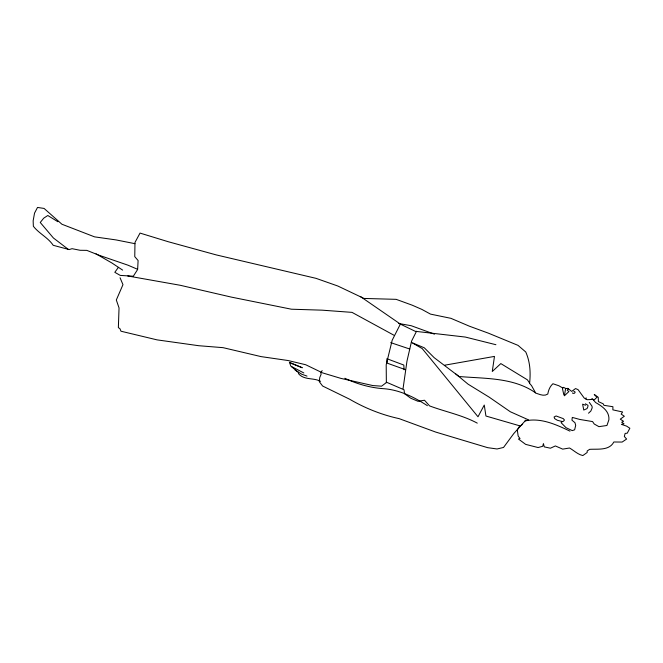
<?xml version="1.0" encoding="UTF-8"?>
<svg xmlns="http://www.w3.org/2000/svg" width="663" height="663" viewBox="0 0 663 663"><rect width="100%" height="100%" fill="white"/><g stroke="black" fill="none" stroke-linecap="round" stroke-linejoin="round"><path stroke-width="0.99" d="M403.054 388.651L406.983 361.07L411.632 340.981L416.53 331.26M563.194 387.507L562.514 388.899L563.873 394.966M400.394 324.066L392.173 340.268L386.197 364.816L386.363 382.692M322.168 370.625L320.909 372.482L321.066 374.471L319.732 377.562L319.259 381.631L322.624 386.023L349.633 399.217A120.028 81.864 28.3 0 0 399.109 418.626L435.641 432.052L487.661 447.666L497.035 448.975L503.54 447.45L513.833 433.503L525.858 420.085M118.404 267.346L114.807 272.311L120.218 275.394L133.313 276.222L137.639 269.493L138.103 260.526L134.763 256.639L134.979 242.443L140.034 233.086L168.228 241.722L216.237 254.907L316.027 278.344L337.765 285.993L363.979 298.441L396.159 299.344L412.245 305.204L421.875 309.406L430.519 314.121L450.906 318.323L469.379 326.188L488.482 333.199L518.01 345.365L525.759 351.987C530.201 362.023 530.723 372.656 529.604 383.388L531.535 385.617L535.696 393.068C539.583 394.311 543.933 396.673 547.795 394.037C548.409 390.242 549.992 386.338 552.909 383.736L558.785 385.725L562.456 387.805L563.575 387.358L565.812 388.535L567.801 388.369L571.672 391.402L575.559 388.559L578.07 389.645L584.236 398.09L587.169 399.714L592.821 399.424L592.507 398.927L595.631 402.549C602.145 406.237 609.62 411.234 608.891 419.795L606.943 425.48L598.938 426.657L594.222 424.013L592.581 421.585L579.868 419.464L572.293 417.417L571.945 420.185L574.978 422.721L575.691 425.373L574.63 429.806L572.26 430.61L566.036 427.693L561.329 422.936L561.196 422.223L563.575 421.154L564.453 420.01L563.252 418.618L556.091 415.974L554.086 416.994L554.682 418.635L557.392 420.292L562.216 421.519M568.382 388.684L567.213 390.192L568.895 391.568L564.387 395.811L565.622 388.485M588.52 413.206L590.841 411.035L592.208 407.786L591.976 406.162L589.283 402.391M590.907 399.54L591.893 398.819M522.61 424.312L519.22 426.674L517.314 430.038L518.168 436.014L520.041 438.599L518.416 438.989L525.643 444.367L538.058 447.542L542.69 446.307L543.436 443.605L544.257 446.87L550.398 448.213L555.37 445.942L562.696 449.133L569.542 448.006C573.893 450.45 577.63 454.412 582.835 455.556L587.169 452.489L587.186 450.956L589.664 449.332C597.869 448.818 609.33 450.799 613.839 441.989L622.134 442.064L626.61 439.047L624.322 436.494L625.134 433.403L627.256 433.196L629.85 428.24L626.593 426.118L621.422 424.378L624.016 423.765L621.695 422.248L623.535 421.287L620.278 419.157L624.331 416.256L621.19 414.093L622.607 411.988L612.869 409.858L612.91 406.709L603.96 405.325L603.197 403.817L598.399 401.612L598.241 397.319L594.23 394.452L596.957 397.245L594.438 399.723L593.344 399.764M444.707 365.197L494.474 356.404L492.269 371.512L500.822 363.589L527.392 379.824L529.604 383.065M524.997 420.964C540.693 417.417 556.075 424.569 569.981 431.141M586.1 397.792L585.893 398.985M127.793 275.982L180.245 285.281L231.379 297.115L291.413 309.207L322.135 310.168L352.012 312.372L393.971 335.246M398.72 323.486L411.217 325.724L434.472 334.177M134.962 243.677L116.066 239.923L94.552 236.857L61.916 224.235L44.09 208.439L37.518 207.444L34.534 213.113L33.15 220.812L33.357 226.274C39.158 233.683 48.026 237.52 53.189 245.293L69.151 249.57L72.06 248.683L80.074 250.282L86.812 250.374L99.036 255.23L128.025 265.208L137.324 269.186M495.907 344.71L465.343 337.061L415.229 331.293L400.518 324.19L360.324 296.477M520.24 425.969L485.929 416.024L484.272 405.035L478.006 416.77L422.24 348.614L411.325 342.315M390.706 342.638L409.767 349.036M405.433 369.672L387.026 363.1L386.894 358.708L403.817 365.056L404.115 369.78M307.01 376.103L301.781 374.23L295.11 370.12M320.61 381.341C313.674 377.52 304.276 380.38 298.599 373.783L298.342 372.341L290.883 366.183L289.391 362.296L302.287 367.758L290.303 363.009M344.835 378.25C357.291 384.142 370.708 387.921 384.49 388.758C400.17 390.134 414.383 397.253 427.403 405.706M585.545 405.209L582.62 404.165L583.755 410.041L587.012 408.623L587.857 406.809L587.982 405.308L585.396 403.808M412.858 343.036L424.312 347.818L434.215 357.705L459.028 376.501C484.91 378.747 513.22 377.28 535.513 392.794M528.602 419.911L510.328 411.756L489.211 397.178L468.037 384.142L455.837 374.015M477.269 423.135C462.277 415.079 445.428 411.831 429.591 405.913L424.486 400.237L418.063 401.33L410.72 398.206L404.521 393.689L404.04 389.778L386.686 382.311L381.581 386.181L372.863 385.568L340.915 378.391L322.541 372.879L305.684 364.733L287.899 360.498L261.073 356.611L223.066 347.661L198.751 345.713L157.065 339.87L120.973 331.218L119.97 328.74L118.362 327.588L119.042 307.922L116.315 299.991L122.97 284.659L120.053 277.756M303.828 372.954L291.488 366.515M96.052 253.863L111.914 262.996L122.622 270.098M57.838 221.715L47.794 215.5L43.692 218.193L40.252 222.486L53.413 237.992L68.165 249.255M573.785 391.195L575.186 392.082L574.572 393.209L572.981 393.408L572.442 392.91"/></g></svg>
